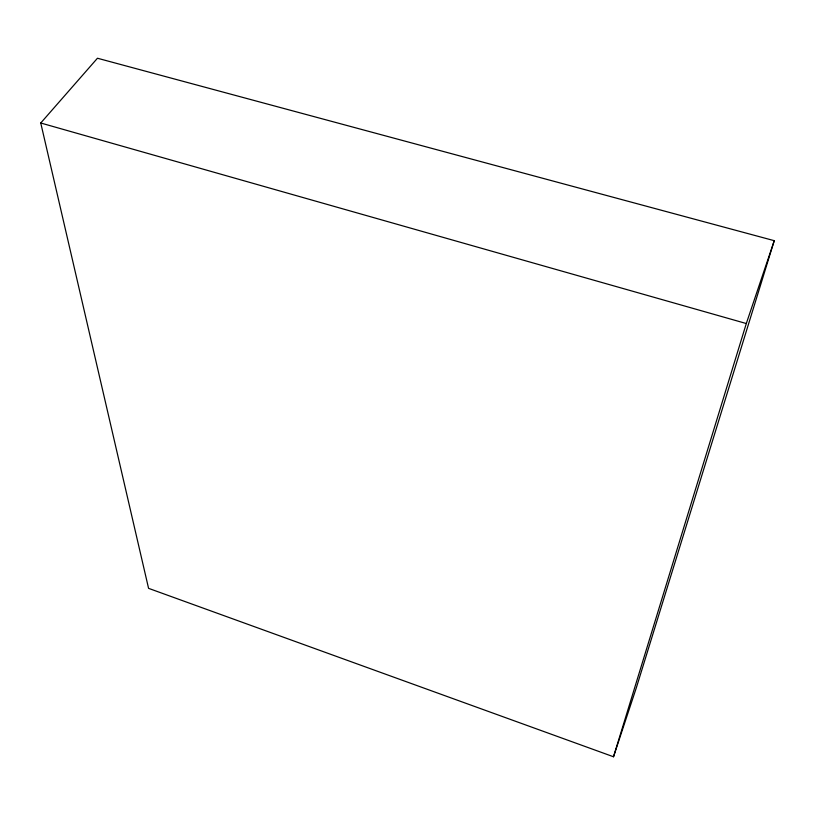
<?xml version="1.0" encoding="UTF-8"?>
<svg xmlns="http://www.w3.org/2000/svg" width="815" height="815" viewBox="0 0 815 815"><rect width="100%" height="100%" fill="white"/><g stroke="black" fill="none" stroke-linecap="round" stroke-linejoin="round"><path stroke-width="1.22" d="M613.512 756.768L746.306 323.535L774.25 240.68L97.454 58.232L40.75 123.004L148.575 588.349L613.512 756.768L636.321 687.819L774.25 240.68M40.75 123.004L746.306 323.535"/></g></svg>
